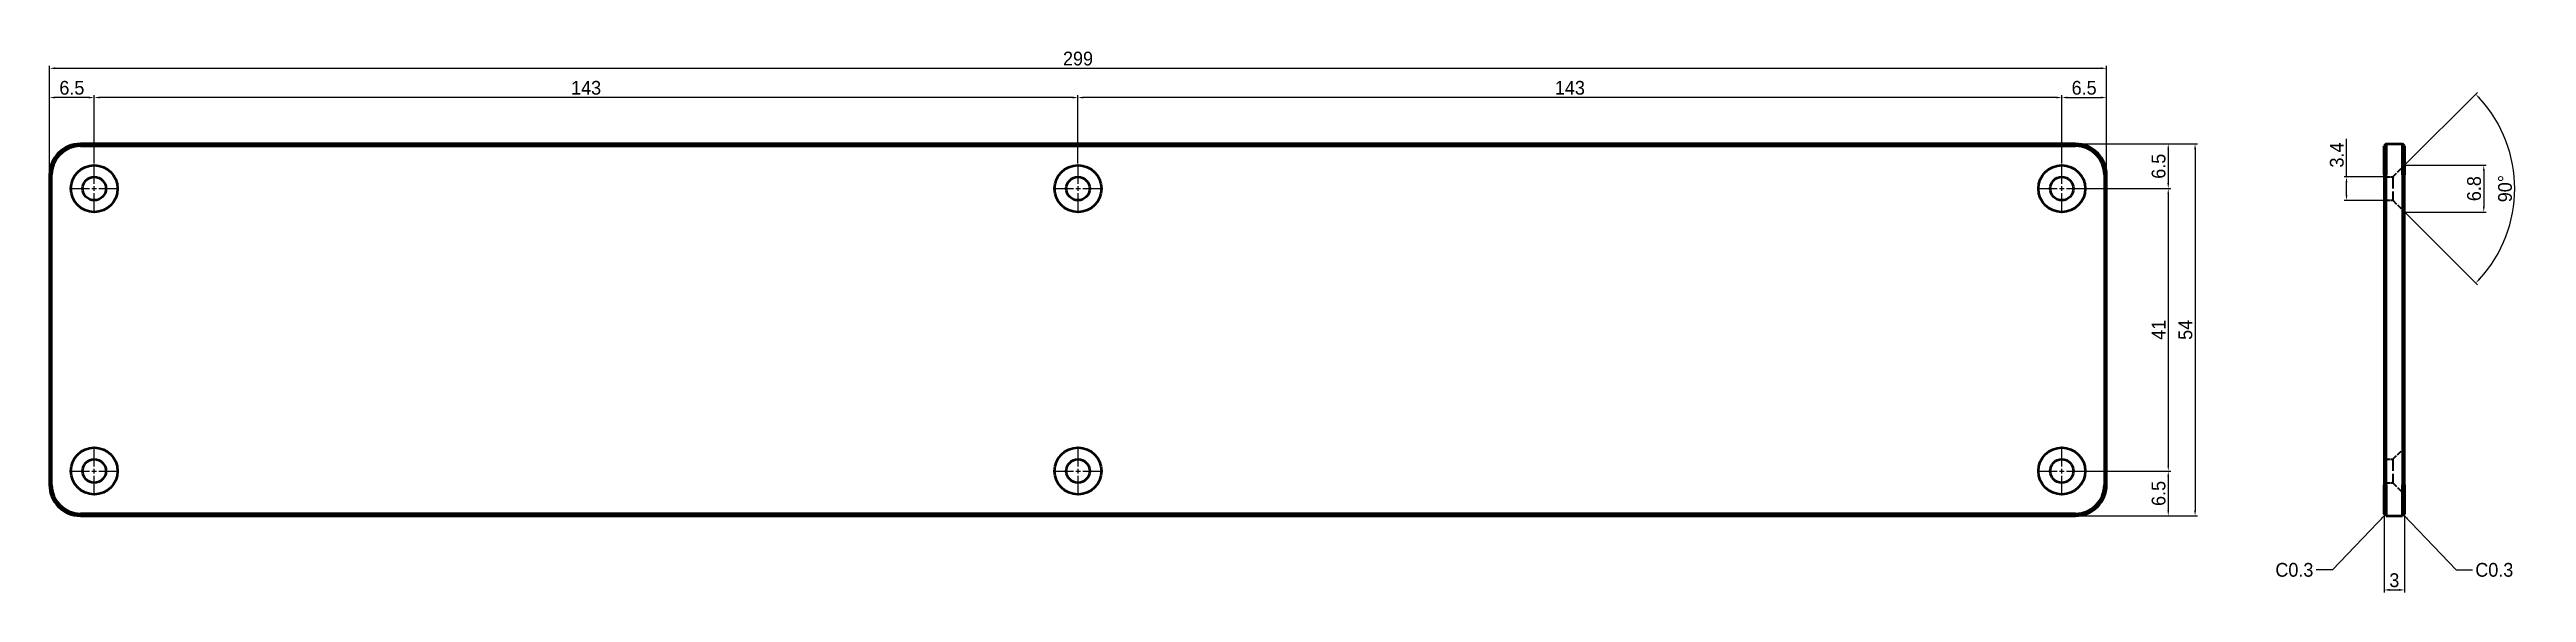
# Model space of a CAD drawing. Header units: millimetres. Extents: x -4008 to -3648, y 3030 to 3108.
import ezdxf

# ---------------------------------------------------------------- set-up
doc = ezdxf.new("R2010")
doc.units = ezdxf.units.MM
doc.linetypes.add('CENTER2', pattern=[28.575, 19.05, -3.175, 3.175, -3.175])
doc.linetypes.add('DASHED', pattern=[0.2068, 0.1655, -0.0413])
doc.layers.add('외형선(ISO)', color=7, linetype='Continuous', lineweight=50)
doc.layers.add('은선 (ISO)', color=7, linetype='DASHED', lineweight=35)
doc.styles.add('H', font='')
doc.styles.get("Standard").update_dxf_attribs({"font": 'tahoma.ttf'})
doc.styles.get('H').set_extended_font_data('Dotum')
doc.dimstyles.get("Standard").update_dxf_attribs({"dimtxt": 0.18, "dimasz": 0.18, "dimexe": 0.18, "dimexo": 0.0625, "dimgap": 0.09, "dimtad": 0, "dimtih": 1, "dimtoh": 1, "dimdec": 4, "dimzin": 0, "dimdsep": 46, "dimtxsty": 'Standard', "dimcen": 0.09, "dimadec": 0, "dimazin": 0, "dimtfac": 1, "dimtdec": 4, "dimtofl": 0, "dimtmove": 0, "dimatfit": 3, "dimfxl": 1, "dimtolj": 1, "dimtzin": 0, "dimarcsym": 0})

# ---------------------------------------------------------------- blocks, each defined once
blk = doc.blocks.new('*D281')
at = {"color": 6, "lineweight": -2, "transparency": 16777216}
for p, q in [((-3668.4, 3040.88), (-3668.4, 3029.58)), ((-3665.4, 3040.88), (-3665.4, 3029.58))]:
    blk.add_line(p, q, dxfattribs=at)
at = {"color": 3, "lineweight": -2, "transparency": 16777216}
blk.add_line((-3667.6, 3029.94), (-3666.2, 3029.94), dxfattribs=at)
at = {"color": 3, "transparency": 16777216}
for points in [[(-3667.6, 3030.08), (-3667.6, 3029.81), (-3668.4, 3029.94)], [(-3666.2, 3030.08), (-3666.2, 3029.81), (-3665.4, 3029.94)]]:
    blk.add_solid(points, dxfattribs=at)
at = {"layer": 'Defpoints', "color": 0, "transparency": 16777216}
for p in [(-3668.4, 3041), (-3665.4, 3041), (-3665.4, 3029.94)]:
    blk.add_point(p, dxfattribs=at)
at = {"color": 1, "transparency": 16777216, "insert": (-3666.9, 3031.34), "char_height": 2, "attachment_point": 5, "style": 'H'}
blk.add_mtext('\\A1;3', dxfattribs=at)
blk = doc.blocks.new('*D282')
at = {"color": 6, "lineweight": -2, "transparency": 16777216}
for p, q in [((-3713.11, 3094.7), (-3695.5, 3094.7)), ((-3713.11, 3040.7), (-3695.5, 3040.7))]:
    blk.add_line(p, q, dxfattribs=at)
at = {"color": 3, "lineweight": -2, "transparency": 16777216}
blk.add_line((-3695.86, 3093.9), (-3695.86, 3041.5), dxfattribs=at)
at = {"color": 3, "transparency": 16777216}
for points in [[(-3695.99, 3093.9), (-3695.72, 3093.9), (-3695.86, 3094.7)], [(-3695.99, 3041.5), (-3695.72, 3041.5), (-3695.86, 3040.7)]]:
    blk.add_solid(points, dxfattribs=at)
at = {"layer": 'Defpoints', "color": 0, "transparency": 16777216}
for p in [(-3713.24, 3094.7), (-3713.24, 3040.7), (-3695.86, 3040.7)]:
    blk.add_point(p, dxfattribs=at)
at = {"color": 1, "transparency": 16777216, "insert": (-3697.26, 3067.7), "char_height": 2, "attachment_point": 5, "rotation": 90, "style": 'H'}
blk.add_mtext('\\A1;54', dxfattribs=at)
blk = doc.blocks.new('*U284')
at = {"color": 0, "linetype": 'CENTER2', "transparency": 16777216}
for p, q in [((-3.52, 0), (-0.68, 0)), ((0, 0.68), (0, 3.52)), ((0.68, 0), (3.52, 0)), ((0, -3.52), (0, -0.68))]:
    blk.add_line(p, q, dxfattribs=at)
at = {"color": 0, "linetype": 'Continuous', "transparency": 16777216}
for p, q in [((-0.34, 0), (0.34, 0)), ((0, -0.34), (0, 0.34))]:
    blk.add_line(p, q, dxfattribs=at)
blk = doc.blocks.new('*U285')
at = {"color": 0, "linetype": 'CENTER2', "transparency": 16777216}
for p, q in [((-3.52, 0), (-0.68, 0)), ((0, 0.68), (0, 3.52)), ((0.68, 0), (3.52, 0)), ((0, -3.52), (0, -0.68))]:
    blk.add_line(p, q, dxfattribs=at)
at = {"color": 0, "linetype": 'Continuous', "transparency": 16777216}
for p, q in [((-0.34, 0), (0.34, 0)), ((0, -0.34), (0, 0.34))]:
    blk.add_line(p, q, dxfattribs=at)
blk = doc.blocks.new('*U286')
at = {"color": 0, "linetype": 'CENTER2', "transparency": 16777216}
for p, q in [((-3.52, 0), (-0.68, 0)), ((0, 0.68), (0, 3.52)), ((0.68, 0), (3.52, 0)), ((0, -3.52), (0, -0.68))]:
    blk.add_line(p, q, dxfattribs=at)
at = {"color": 0, "linetype": 'Continuous', "transparency": 16777216}
for p, q in [((-0.34, 0), (0.34, 0)), ((0, -0.34), (0, 0.34))]:
    blk.add_line(p, q, dxfattribs=at)
blk = doc.blocks.new('*U287')
at = {"color": 0, "linetype": 'CENTER2', "transparency": 16777216}
for p, q in [((-3.52, 0), (-0.68, 0)), ((0, 0.68), (0, 3.52)), ((0.68, 0), (3.52, 0)), ((0, -3.52), (0, -0.68))]:
    blk.add_line(p, q, dxfattribs=at)
at = {"color": 0, "linetype": 'Continuous', "transparency": 16777216}
for p, q in [((-0.34, 0), (0.34, 0)), ((0, -0.34), (0, 0.34))]:
    blk.add_line(p, q, dxfattribs=at)
blk = doc.blocks.new('*U288')
at = {"color": 0, "linetype": 'CENTER2', "transparency": 16777216}
for p, q in [((-3.52, 0), (-0.68, 0)), ((0, 0.68), (0, 3.52)), ((0.68, 0), (3.52, 0)), ((0, -3.52), (0, -0.68))]:
    blk.add_line(p, q, dxfattribs=at)
at = {"color": 0, "linetype": 'Continuous', "transparency": 16777216}
for p, q in [((-0.34, 0), (0.34, 0)), ((0, -0.34), (0, 0.34))]:
    blk.add_line(p, q, dxfattribs=at)
blk = doc.blocks.new('*U289')
at = {"color": 0, "linetype": 'CENTER2', "transparency": 16777216}
for p, q in [((-3.52, 0), (-0.68, 0)), ((0, 0.68), (0, 3.52)), ((0.68, 0), (3.52, 0)), ((0, -3.52), (0, -0.68))]:
    blk.add_line(p, q, dxfattribs=at)
at = {"color": 0, "linetype": 'Continuous', "transparency": 16777216}
for p, q in [((-0.34, 0), (0.34, 0)), ((0, -0.34), (0, 0.34))]:
    blk.add_line(p, q, dxfattribs=at)
blk = doc.blocks.new('*D290')
at = {"color": 6, "lineweight": -2, "transparency": 16777216}
for p, q in [((-3704.18, 3094.7), (-3699.4, 3094.7)), ((-3711.59, 3088.2), (-3699.4, 3088.2))]:
    blk.add_line(p, q, dxfattribs=at)
at = {"color": 3, "lineweight": -2, "transparency": 16777216}
blk.add_line((-3699.76, 3093.9), (-3699.76, 3089), dxfattribs=at)
at = {"color": 3, "transparency": 16777216}
for points in [[(-3699.89, 3093.9), (-3699.63, 3093.9), (-3699.76, 3094.7)], [(-3699.89, 3089), (-3699.63, 3089), (-3699.76, 3088.2)]]:
    blk.add_solid(points, dxfattribs=at)
at = {"layer": 'Defpoints', "color": 0, "transparency": 16777216}
for p in [(-3704.3, 3094.7), (-3711.72, 3088.2), (-3699.76, 3088.2)]:
    blk.add_point(p, dxfattribs=at)
at = {"color": 1, "transparency": 16777216, "insert": (-3701.16, 3091.45), "char_height": 2, "attachment_point": 5, "rotation": 90, "style": 'H'}
blk.add_mtext('\\A1;6.5', dxfattribs=at)
blk = doc.blocks.new('*D291')
at = {"color": 6, "lineweight": -2, "transparency": 16777216}
for p, q in [((-3715.24, 3091.85), (-3715.24, 3101.79)), ((-3708.74, 3090.33), (-3708.74, 3101.79))]:
    blk.add_line(p, q, dxfattribs=at)
at = {"color": 3, "lineweight": -2, "transparency": 16777216}
blk.add_line((-3714.44, 3101.43), (-3709.54, 3101.43), dxfattribs=at)
at = {"color": 3, "transparency": 16777216}
for points in [[(-3714.44, 3101.56), (-3714.44, 3101.29), (-3715.24, 3101.43)], [(-3709.54, 3101.56), (-3709.54, 3101.29), (-3708.74, 3101.43)]]:
    blk.add_solid(points, dxfattribs=at)
at = {"layer": 'Defpoints', "color": 0, "transparency": 16777216}
for p in [(-3708.74, 3101.43), (-3715.24, 3091.72), (-3708.74, 3090.2)]:
    blk.add_point(p, dxfattribs=at)
at = {"color": 1, "transparency": 16777216, "insert": (-3711.99, 3102.83), "char_height": 2, "attachment_point": 5, "style": 'H'}
blk.add_mtext('\\A1;6.5', dxfattribs=at)
blk = doc.blocks.new('*D292')
at = {"color": 6, "lineweight": -2, "transparency": 16777216}
for p, q in [((-3858.24, 3091.85), (-3858.24, 3101.79)), ((-3715.24, 3096.94), (-3715.24, 3101.79))]:
    blk.add_line(p, q, dxfattribs=at)
at = {"color": 3, "lineweight": -2, "transparency": 16777216}
blk.add_line((-3716.04, 3101.43), (-3857.44, 3101.43), dxfattribs=at)
at = {"color": 3, "transparency": 16777216}
for points in [[(-3857.44, 3101.56), (-3857.44, 3101.29), (-3858.24, 3101.43)], [(-3716.04, 3101.56), (-3716.04, 3101.29), (-3715.24, 3101.43)]]:
    blk.add_solid(points, dxfattribs=at)
at = {"layer": 'Defpoints', "color": 0, "transparency": 16777216}
for p in [(-3858.24, 3101.43), (-3715.24, 3096.82), (-3858.24, 3091.72)]:
    blk.add_point(p, dxfattribs=at)
at = {"color": 1, "transparency": 16777216, "insert": (-3786.74, 3102.83), "char_height": 2, "attachment_point": 5, "style": 'H'}
blk.add_mtext('\\A1;143', dxfattribs=at)
blk = doc.blocks.new('*D293')
at = {"color": 6, "lineweight": -2, "transparency": 16777216}
for p, q in [((-4001.24, 3091.85), (-4001.24, 3101.79)), ((-3858.24, 3096.94), (-3858.24, 3101.79))]:
    blk.add_line(p, q, dxfattribs=at)
at = {"color": 3, "lineweight": -2, "transparency": 16777216}
blk.add_line((-3859.04, 3101.43), (-4000.44, 3101.43), dxfattribs=at)
at = {"color": 3, "transparency": 16777216}
for points in [[(-4000.44, 3101.56), (-4000.44, 3101.29), (-4001.24, 3101.43)], [(-3859.04, 3101.56), (-3859.04, 3101.29), (-3858.24, 3101.43)]]:
    blk.add_solid(points, dxfattribs=at)
at = {"layer": 'Defpoints', "color": 0, "transparency": 16777216}
for p in [(-4001.24, 3101.43), (-3858.24, 3096.82), (-4001.24, 3091.72)]:
    blk.add_point(p, dxfattribs=at)
at = {"color": 1, "transparency": 16777216, "insert": (-3929.74, 3102.83), "char_height": 2, "attachment_point": 5, "style": 'H'}
blk.add_mtext('\\A1;143', dxfattribs=at)
blk = doc.blocks.new('*D294')
at = {"color": 6, "lineweight": -2, "transparency": 16777216}
for p, q in [((-4007.74, 3090.33), (-4007.74, 3101.79)), ((-4001.24, 3096.94), (-4001.24, 3101.79))]:
    blk.add_line(p, q, dxfattribs=at)
at = {"color": 3, "lineweight": -2, "transparency": 16777216}
blk.add_line((-4002.04, 3101.43), (-4006.94, 3101.43), dxfattribs=at)
at = {"color": 3, "transparency": 16777216}
for points in [[(-4006.94, 3101.56), (-4006.94, 3101.29), (-4007.74, 3101.43)], [(-4002.04, 3101.56), (-4002.04, 3101.29), (-4001.24, 3101.43)]]:
    blk.add_solid(points, dxfattribs=at)
at = {"layer": 'Defpoints', "color": 0, "transparency": 16777216}
for p in [(-4007.74, 3101.43), (-4001.24, 3096.82), (-4007.74, 3090.2)]:
    blk.add_point(p, dxfattribs=at)
at = {"color": 1, "transparency": 16777216, "insert": (-4004.49, 3102.83), "char_height": 2, "attachment_point": 5, "style": 'H'}
blk.add_mtext('\\A1;6.5', dxfattribs=at)
blk = doc.blocks.new('*D295')
at = {"color": 6, "lineweight": -2, "transparency": 16777216}
for p, q in [((-4007.74, 3096.18), (-4007.74, 3106.03)), ((-3708.74, 3096.18), (-3708.74, 3106.03))]:
    blk.add_line(p, q, dxfattribs=at)
at = {"color": 3, "lineweight": -2, "transparency": 16777216}
blk.add_line((-4006.94, 3105.67), (-3709.54, 3105.67), dxfattribs=at)
at = {"color": 3, "transparency": 16777216}
for points in [[(-4006.94, 3105.81), (-4006.94, 3105.54), (-4007.74, 3105.67)], [(-3709.54, 3105.81), (-3709.54, 3105.54), (-3708.74, 3105.67)]]:
    blk.add_solid(points, dxfattribs=at)
at = {"layer": 'Defpoints', "color": 0, "transparency": 16777216}
for p in [(-3708.74, 3105.67), (-4007.74, 3096.06), (-3708.74, 3096.06)]:
    blk.add_point(p, dxfattribs=at)
at = {"color": 1, "transparency": 16777216, "insert": (-3858.24, 3107.07), "char_height": 2, "attachment_point": 5, "style": 'H'}
blk.add_mtext('\\A1;299', dxfattribs=at)
blk = doc.blocks.new('*D296')
at = {"color": 3, "lineweight": -2, "transparency": 16777216}
for p, q in [((-3673.85, 3089.9), (-3673.85, 3095.45)), ((-3673.85, 3087.3), (-3673.85, 3089.1))]:
    blk.add_line(p, q, dxfattribs=at)
at = {"color": 6, "lineweight": -2, "transparency": 16777216}
for p, q in [((-3668.52, 3089.9), (-3674.21, 3089.9)), ((-3668.52, 3086.5), (-3674.21, 3086.5))]:
    blk.add_line(p, q, dxfattribs=at)
at = {"color": 3, "transparency": 16777216}
for points in [[(-3673.99, 3089.1), (-3673.72, 3089.1), (-3673.85, 3089.9)], [(-3673.99, 3087.3), (-3673.72, 3087.3), (-3673.85, 3086.5)]]:
    blk.add_solid(points, dxfattribs=at)
at = {"layer": 'Defpoints', "color": 0, "transparency": 16777216}
for p in [(-3673.85, 3089.9), (-3668.4, 3089.9), (-3668.4, 3086.5)]:
    blk.add_point(p, dxfattribs=at)
at = {"color": 1, "transparency": 16777216, "insert": (-3675.25, 3093.08), "char_height": 2, "attachment_point": 5, "rotation": 90, "style": 'H'}
blk.add_mtext('\\A1;3.4', dxfattribs=at)
blk = doc.blocks.new('*D297')
at = {"color": 6, "lineweight": -2, "transparency": 16777216}
for p, q in [((-3665.27, 3091.6), (-3653.54, 3091.6)), ((-3665.27, 3084.8), (-3653.54, 3084.8))]:
    blk.add_line(p, q, dxfattribs=at)
at = {"color": 3, "lineweight": -2, "transparency": 16777216}
blk.add_line((-3653.9, 3090.8), (-3653.9, 3085.6), dxfattribs=at)
at = {"color": 3, "transparency": 16777216}
for points in [[(-3654.03, 3090.8), (-3653.76, 3090.8), (-3653.9, 3091.6)], [(-3654.03, 3085.6), (-3653.76, 3085.6), (-3653.9, 3084.8)]]:
    blk.add_solid(points, dxfattribs=at)
at = {"layer": 'Defpoints', "color": 0, "transparency": 16777216}
for p in [(-3665.4, 3091.6), (-3665.4, 3084.8), (-3653.9, 3084.8)]:
    blk.add_point(p, dxfattribs=at)
at = {"color": 1, "transparency": 16777216, "insert": (-3655.3, 3088.2), "char_height": 2, "attachment_point": 5, "rotation": 90, "style": 'H'}
blk.add_mtext('\\A1;6.8', dxfattribs=at)
blk = doc.blocks.new('*D298')
at = {"color": 6, "lineweight": -2, "transparency": 16777216}
for p, q in [((-3665.31, 3091.69), (-3654.83, 3102.17)), ((-3665.31, 3084.72), (-3654.83, 3074.23))]:
    blk.add_line(p, q, dxfattribs=at)
at = {"color": 3, "lineweight": -2, "transparency": 16777216}
blk.add_arc((-3668.8, 3088.2), 19.4, 317.3633, 42.6367, dxfattribs=at)
at = {"color": 3, "transparency": 16777216}
for points in [[(-3654.62, 3101.25), (-3654.43, 3101.43), (-3655.08, 3101.92)], [(-3654.43, 3074.97), (-3654.62, 3075.16), (-3655.08, 3074.49)]]:
    blk.add_solid(points, dxfattribs=at)
at = {"layer": 'Defpoints', "color": 0, "transparency": 16777216}
for p in [(-3667.1, 3089.9), (-3665.4, 3091.6), (-3667.1, 3086.5), (-3665.4, 3084.8), (-3650.06, 3083.18)]:
    blk.add_point(p, dxfattribs=at)
at = {"color": 1, "transparency": 16777216, "insert": (-3650.8, 3088.2), "char_height": 2, "attachment_point": 5, "rotation": 90, "style": 'H'}
blk.add_mtext('\\A1;90°', dxfattribs=at)
blk = doc.blocks.new('*D299')
at = {"color": 6, "lineweight": -2, "transparency": 16777216}
for p, q in [((-3705.37, 3088.2), (-3699.4, 3088.2)), ((-3711.59, 3047.2), (-3699.4, 3047.2))]:
    blk.add_line(p, q, dxfattribs=at)
at = {"color": 3, "lineweight": -2, "transparency": 16777216}
blk.add_line((-3699.76, 3087.4), (-3699.76, 3048), dxfattribs=at)
at = {"color": 3, "transparency": 16777216}
for points in [[(-3699.89, 3087.4), (-3699.63, 3087.4), (-3699.76, 3088.2)], [(-3699.89, 3048), (-3699.63, 3048), (-3699.76, 3047.2)]]:
    blk.add_solid(points, dxfattribs=at)
at = {"layer": 'Defpoints', "color": 0, "transparency": 16777216}
for p in [(-3705.49, 3088.2), (-3711.72, 3047.2), (-3699.76, 3047.2)]:
    blk.add_point(p, dxfattribs=at)
at = {"color": 1, "transparency": 16777216, "insert": (-3701.16, 3067.7), "char_height": 2, "attachment_point": 5, "rotation": 90, "style": 'H'}
blk.add_mtext('\\A1;41', dxfattribs=at)
blk = doc.blocks.new('*D300')
at = {"color": 6, "lineweight": -2, "transparency": 16777216}
for p, q in [((-3705.37, 3047.2), (-3699.4, 3047.2)), ((-3705.37, 3040.7), (-3699.4, 3040.7))]:
    blk.add_line(p, q, dxfattribs=at)
at = {"color": 3, "lineweight": -2, "transparency": 16777216}
blk.add_line((-3699.76, 3046.4), (-3699.76, 3041.5), dxfattribs=at)
at = {"color": 3, "transparency": 16777216}
for points in [[(-3699.89, 3046.4), (-3699.63, 3046.4), (-3699.76, 3047.2)], [(-3699.89, 3041.5), (-3699.63, 3041.5), (-3699.76, 3040.7)]]:
    blk.add_solid(points, dxfattribs=at)
at = {"layer": 'Defpoints', "color": 0, "transparency": 16777216}
for p in [(-3705.49, 3047.2), (-3705.49, 3040.7), (-3699.76, 3040.7)]:
    blk.add_point(p, dxfattribs=at)
at = {"color": 1, "transparency": 16777216, "insert": (-3701.16, 3043.95), "char_height": 2, "attachment_point": 5, "rotation": 90, "style": 'H'}
blk.add_mtext('\\A1;6.5', dxfattribs=at)

msp = doc.modelspace()

# ---------------------------------------------------------------- linework, layer by layer
at = {"layer": '외형선(ISO)', "color": 4}
for p, q in [((-3713.236, 3094.704), (-4003.236, 3094.704)), ((-3668.097, 3094.704), (-3668.397, 3094.404)), ((-3668.397, 3090.204), (-3668.397, 3094.404)), ((-3668.097, 3094.704), (-3665.697, 3094.704)), ((-3665.397, 3094.404), (-3665.697, 3094.704)), ((-3665.397, 3094.404), (-3665.397, 3090.204)), ((-4007.736, 3090.204), (-4007.736, 3045.204)), ((-3708.736, 3045.204), (-3708.736, 3090.204)), ((-3668.397, 3090.204), (-3668.397, 3045.204)), ((-3665.397, 3045.204), (-3665.397, 3090.204)), ((-3668.397, 3041.004), (-3668.397, 3045.204)), ((-3665.397, 3045.204), (-3665.397, 3041.004)), ((-4003.236, 3040.704), (-3713.236, 3040.704)), ((-3668.097, 3040.704), (-3668.397, 3041.004)), ((-3668.097, 3040.704), (-3665.697, 3040.704)), ((-3665.397, 3041.004), (-3665.697, 3040.704))]:
    msp.add_line(p, q, dxfattribs=at)
at = {"layer": '외형선(ISO)'}
for p, q in [((-4003.236, 3094.404), (-3713.236, 3094.404)), ((-3668.097, 3094.704), (-3668.097, 3090.204)), ((-3665.697, 3090.204), (-3665.697, 3094.704)), ((-4007.436, 3045.204), (-4007.436, 3090.204)), ((-3709.036, 3090.204), (-3709.036, 3045.204)), ((-3668.097, 3045.204), (-3668.097, 3090.204)), ((-3665.697, 3090.204), (-3665.697, 3045.204)), ((-3668.097, 3045.204), (-3668.097, 3040.704)), ((-3665.697, 3040.704), (-3665.697, 3045.204)), ((-3713.236, 3041.004), (-4003.236, 3041.004))]:
    msp.add_line(p, q, dxfattribs=at)
at = {"layer": '외형선(ISO)', "color": 4}
for centre, radius in [((-4001.236, 3088.204), 3.4), ((-4001.236, 3088.204), 1.7), ((-3858.236, 3088.204), 3.4), ((-3858.236, 3088.204), 1.7), ((-3715.236, 3088.204), 3.4), ((-3715.236, 3088.204), 1.7), ((-4001.236, 3047.204), 3.4), ((-3858.236, 3047.204), 3.4), ((-3715.236, 3047.204), 3.4), ((-4001.236, 3047.204), 1.7), ((-3858.236, 3047.204), 1.7), ((-3715.236, 3047.204), 1.7)]:
    msp.add_circle(centre, radius, dxfattribs=at)
for centre, start, end in [((-4003.236, 3090.204), 90, 180), ((-3713.236, 3090.204), 0, 90), ((-4003.236, 3045.204), 180, 270), ((-3713.236, 3045.204), 270, 0)]:
    msp.add_arc(centre, 4.5, start, end, dxfattribs=at)
at = {"layer": '외형선(ISO)'}
for centre, start, end in [((-4003.236, 3090.204), 90, 180), ((-3713.236, 3090.204), 0, 90), ((-4003.236, 3045.204), 180, 270), ((-3713.236, 3045.204), 270, 0)]:
    msp.add_arc(centre, 4.2, start, end, dxfattribs=at)
at = {"layer": '은선 (ISO)', "ltscale": 2.474808}
for p, q in [((-3668.397, 3089.904), (-3667.097, 3089.904)), ((-3668.397, 3086.504), (-3667.097, 3086.504)), ((-3668.397, 3048.904), (-3667.097, 3048.904)), ((-3668.397, 3045.504), (-3667.097, 3045.504))]:
    msp.add_line(p, q, dxfattribs=at)
at = {"layer": '은선 (ISO)', "ltscale": 4.576887}
for p, q in [((-3667.097, 3089.904), (-3665.397, 3091.604)), ((-3667.097, 3086.504), (-3665.397, 3084.804)), ((-3667.097, 3048.904), (-3665.397, 3050.604)), ((-3667.097, 3045.504), (-3665.397, 3043.804))]:
    msp.add_line(p, q, dxfattribs=at)
at = {"layer": '은선 (ISO)', "ltscale": 10.167409}
for p, q in [((-3667.097, 3089.904), (-3667.097, 3086.504)), ((-3667.097, 3048.904), (-3667.097, 3045.504))]:
    msp.add_line(p, q, dxfattribs=at)

# ---------------------------------------------------------------- block references
at = {"color": 6, "linetype": 'CENTER2'}
for name, p in [('*U288', (-4001.236, 3088.204)), ('*U287', (-3858.236, 3088.204)), ('*U284', (-3715.236, 3088.204)), ('*U289', (-4001.236, 3047.204)), ('*U286', (-3858.236, 3047.204)), ('*U285', (-3715.236, 3047.204))]:
    msp.add_blockref(name, p, dxfattribs=at)

# ---------------------------------------------------------------- texts
at = {"color": 1, "char_height": 2, "style": 'H'}
for insert, attachment_point in [((-3678.664, 3033.862), 3), ((-3655.13, 3033.862), 1)]:
    msp.add_mtext('C0.3', dxfattribs=dict(at, insert=insert, attachment_point=attachment_point))

# ---------------------------------------------------------------- dimensions: what is measured, and where the dimension line sits
at = {"color": 6}
for base, p1, p2, picture, middle in [((-3708.736, 3105.672), (-4007.736, 3096.057), (-3708.736, 3096.057), '*D295', (-3858.236, 3107.073)), ((-4007.736, 3101.425), (-4001.236, 3096.817), (-4007.736, 3090.204), '*D294', (-4004.486, 3102.827)), ((-4001.236, 3101.425), (-3858.236, 3096.817), (-4001.236, 3091.724), '*D293', (-3929.736, 3102.827)), ((-3858.236, 3101.425), (-3715.236, 3096.817), (-3858.236, 3091.724), '*D292', (-3786.736, 3102.827)), ((-3708.736, 3101.425), (-3715.236, 3091.724), (-3708.736, 3090.204), '*D291', (-3711.986, 3102.827)), ((-3665.397, 3029.943), (-3668.397, 3041.004), (-3665.397, 3041.004), '*D281', (-3666.897, 3031.345))]:
    dim = msp.add_linear_dim(base=base, p1=p1, p2=p2, dimstyle='Standard', override={"dimscale": 2, "dimtxt": 1, "dimasz": 0.4, "dimgap": 0.2, "dimtad": 1, "dimtih": 0, "dimtoh": 0, "dimdec": 2, "dimzin": 9, "dimtxsty": 'H', "dimcen": -0.1, "dimclrd": 3, "dimclre": 6, "dimclrt": 1, "dimadec": 2, "dimazin": 2, "dimtdec": 2}, dxfattribs=at)
    dim.commit()
    dim.dimension.update_dxf_attribs({"geometry": picture, "text_midpoint": middle})
dim = msp.add_angular_dim_2l(base=(-3650.062, 3083.184), line1=((-3667.097, 3086.504), (-3665.397, 3084.804)), line2=((-3667.097, 3089.904), (-3665.397, 3091.604)), dimstyle='Standard', override={"dimscale": 2, "dimtxt": 1, "dimasz": 0.4, "dimgap": 0.2, "dimtad": 1, "dimtih": 0, "dimtoh": 0, "dimdec": 2, "dimzin": 9, "dimtxsty": 'H', "dimcen": -0.1, "dimclrd": 3, "dimclre": 6, "dimclrt": 1, "dimadec": 2, "dimazin": 2, "dimtdec": 2}, dxfattribs=at)
dim.commit()
dim.dimension.update_dxf_attribs({"geometry": '*D298', "text_midpoint": (-3650.802, 3088.204)})
for base, p1, p2, picture, middle in [((-3695.856, 3040.704), (-3713.236, 3094.704), (-3713.236, 3040.704), '*D282', (-3697.257, 3067.704)), ((-3699.758, 3088.204), (-3704.303, 3094.704), (-3711.716, 3088.204), '*D290', (-3701.16, 3091.454)), ((-3673.852, 3089.904), (-3668.397, 3086.504), (-3668.397, 3089.904), '*D296', (-3675.253, 3093.075)), ((-3653.896, 3084.804), (-3665.397, 3091.604), (-3665.397, 3084.804), '*D297', (-3655.297, 3088.204)), ((-3699.758, 3047.204), (-3705.494, 3088.204), (-3711.716, 3047.204), '*D299', (-3701.158, 3067.704)), ((-3699.758, 3040.704), (-3705.494, 3047.204), (-3705.494, 3040.704), '*D300', (-3701.16, 3043.954))]:
    dim = msp.add_linear_dim(base=base, p1=p1, p2=p2, angle=90, dimstyle='Standard', override={"dimscale": 2, "dimtxt": 1, "dimasz": 0.4, "dimgap": 0.2, "dimtad": 1, "dimtih": 0, "dimtoh": 0, "dimdec": 2, "dimzin": 9, "dimtxsty": 'H', "dimcen": -0.1, "dimclrd": 3, "dimclre": 6, "dimclrt": 1, "dimadec": 2, "dimazin": 2, "dimtdec": 2}, dxfattribs=at)
    dim.commit()
    dim.dimension.update_dxf_attribs({"geometry": picture, "text_midpoint": middle})

# ---------------------------------------------------------------- leaders
at = {"color": 6, "annotation_type": 0, "has_hookline": 1, "text_width": 5.9}
for points, hookline_direction in [([(-3668.247, 3040.854), (-3675.906, 3032.862), (-3678.264, 3032.862)], 1), ([(-3665.547, 3040.854), (-3657.889, 3032.862), (-3655.53, 3032.862)], 0)]:
    msp.add_leader(points, dimstyle='Standard', override={"dimscale": 2, "dimtxt": 1, "dimasz": 0.4, "dimgap": 0.2, "dimtad": 0, "dimtih": 0, "dimtoh": 0, "dimdec": 2, "dimzin": 9, "dimtxsty": 'H', "dimcen": -0.1, "dimclrd": 3, "dimclre": 6, "dimclrt": 1, "dimadec": 2, "dimazin": 2, "dimtdec": 2}, dxfattribs=dict(at, hookline_direction=hookline_direction))

doc.saveas('drawing.dxf')
